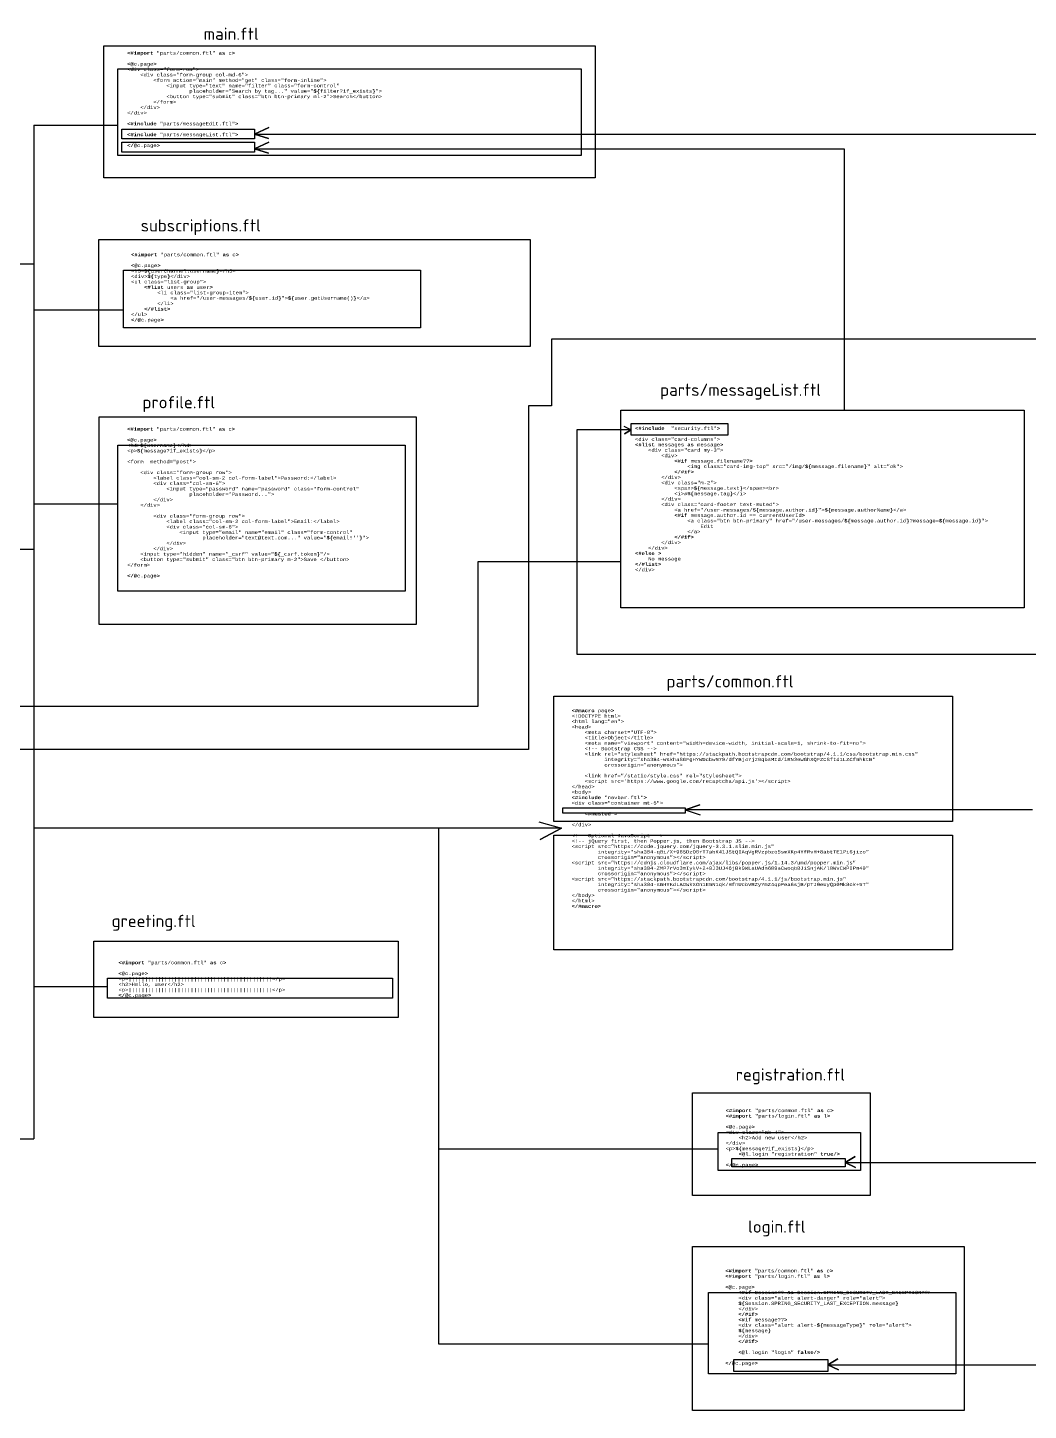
# Model space of a CAD drawing. Header units: millimetres. Extents: x 2803 to 4170, y 2153 to 2948.
# Drawn here: x 3096 to 3672, y 2153 to 2948 of the extents above; entities that cross this region are included whole.
import ezdxf

# ---------------------------------------------------------------- set-up
doc = ezdxf.new("R2010")
doc.units = ezdxf.units.MM
doc.styles.get("Standard").update_dxf_attribs({"font": 'arial.ttf'})

msp = doc.modelspace()

# ---------------------------------------------------------------- linework, layer by layer
at = {"color": 3, "lineweight": 30}
for p, q in [((3100.06, 2892.22), (3148.22, 2892.22)), ((3100.06, 2812.33), (2992.76, 2812.33)), ((3100.06, 2786.14), (3151.61, 2786.14)), ((3148.32, 2674.27), (3100.06, 2674.27)), ((3026.37, 2648.46), (3100.06, 2648.46))]:
    msp.add_line(p, q, dxfattribs=at)
at = {"color": 4, "lineweight": 30}
for points in [[(3140.19, 2937.95), (3422.72, 2937.95), (3422.72, 2862), (3140.19, 2862)], [(3137.41, 2826.52), (3385.43, 2826.52), (3385.43, 2765.02), (3137.41, 2765.02)], [(3137.47, 2724.64), (3319.83, 2724.64), (3319.83, 2605.08), (3137.47, 2605.08)], [(3134.54, 2422.91), (3309.43, 2422.91), (3309.43, 2379.11), (3134.54, 2379.11)], [(3478.83, 2247.43), (3635.09, 2247.43), (3635.09, 2153.17), (3478.83, 2153.17)]]:
    msp.add_lwpolyline(points, close=True, dxfattribs=at)
at = {"color": 3, "lineweight": 30}
for points in [[(3148.22, 2924.64), (3414.75, 2924.64), (3414.75, 2874.82), (3148.22, 2874.82)], [(3151.61, 2808.89), (3322.34, 2808.89), (3322.34, 2775.84), (3151.61, 2775.84)], [(3148.32, 2708.29), (3313.51, 2708.29), (3313.51, 2624.34), (3148.32, 2624.34)], [(3399.1, 2563.94), (3628.31, 2563.94), (3628.31, 2491.9), (3399.1, 2491.9)], [(3399.1, 2483.98), (3628.31, 2483.98), (3628.31, 2418.03), (3399.1, 2418.03)], [(3142.43, 2401.68), (3306.33, 2401.68), (3306.33, 2390.18), (3142.43, 2390.18)], [(3478.83, 2335.74), (3580.87, 2335.74), (3580.87, 2276.78), (3478.83, 2276.78)], [(3493.46, 2313.04), (3575.45, 2313.04), (3575.45, 2291.08), (3493.46, 2291.08)], [(3487.94, 2220.91), (3630.28, 2220.91), (3630.28, 2174.22), (3487.94, 2174.22)]]:
    msp.add_lwpolyline(points, close=True, dxfattribs=at)
for points in [[(3100.06, 2892.22), (3100.06, 2309.3)], [(3390.37, 2491.68), (3403.35, 2488.06), (3391.25, 2481.53), (3403.35, 2488.06), (3100.06, 2488.06)], [(3332.66, 2488.06), (3332.66, 2191.39), (3487.94, 2191.39)], [(3142.43, 2396.79), (3100.06, 2396.79)], [(3025.76, 2309.3), (3100.06, 2309.3)], [(3493.46, 2303.45), (3332.66, 2303.45)]]:
    msp.add_lwpolyline(points, dxfattribs=at)
at = {"color": 64, "lineweight": 30}
for points in [[(3150.6, 2890.07), (3226.91, 2890.07), (3226.91, 2884.46), (3150.6, 2884.46)], [(3150.6, 2882.47), (3226.91, 2882.47), (3226.91, 2876.85), (3150.6, 2876.85)], [(3437.55, 2728.37), (3669.46, 2728.37), (3669.46, 2614.71), (3437.55, 2614.71)]]:
    msp.add_lwpolyline(points, close=True, dxfattribs=at)
for points in [[(3226.91, 2887.08), (3235.07, 2890.89), (3226.91, 2887.08), (3234.98, 2884.55), (3226.91, 2887.08), (3742.42, 2887.08), (3742.42, 2821.87)], [(3226.91, 2878.68), (3235.07, 2882.48), (3226.91, 2878.68), (3234.98, 2876.14), (3226.91, 2878.68), (3565.98, 2878.68), (3565.98, 2728.37)], [(3715.88, 2769.17), (3397.68, 2769.17), (3397.68, 2730.94), (3384.53, 2730.94), (3384.53, 2533.18), (3013.37, 2533.18), (3013.37, 2370.19), (3007.12, 2383.64), (3013.37, 2370.19), (3021.2, 2383.44)], [(3437.55, 2641.15), (3355.25, 2641.15), (3355.25, 2557.99), (2979.88, 2557.99), (2979.88, 2370.19), (2972.86, 2384.82), (2979.88, 2370.19), (2986.74, 2384.35)]]:
    msp.add_lwpolyline(points, dxfattribs=at)
at = {"color": 2, "lineweight": 30}
msp.add_lwpolyline([(3443.51, 2720.65), (3499.06, 2720.65), (3499.06, 2714.07), (3443.51, 2714.07)], close=True, dxfattribs=at)
msp.add_lwpolyline([(3439.35, 2719.18), (3443.51, 2717.09), (3439.62, 2714.82), (3443.51, 2717.09), (3412.28, 2717.09), (3412.28, 2588.03), (3711.97, 2588.03)], dxfattribs=at)
at = {"color": 1, "lineweight": 30}
msp.add_lwpolyline([(3404.28, 2499.75), (3474.51, 2499.75), (3474.51, 2496.59), (3404.28, 2496.59)], close=True, dxfattribs=at)
msp.add_lwpolyline([(3674.38, 2498.61), (3474.51, 2498.61), (3483.07, 2501.46), (3474.51, 2498.61), (3483.25, 2495.71)], dxfattribs=at)
at = {"color": 6, "lineweight": 30}
for points in [[(3556.58, 2179.32), (3562.44, 2182.77), (3556.58, 2179.32), (3562.65, 2176.44), (3556.58, 2179.32), (3680.78, 2179.32), (3680.78, 2295.69), (3680.78, 2295.69), (3680.78, 2331.41), (3947.73, 2331.41)], [(3566.49, 2295.69), (3572.36, 2299.13), (3566.49, 2295.69), (3572.56, 2292.81), (3566.49, 2295.69), (3680.78, 2295.69), (3680.78, 2295.69)]]:
    msp.add_lwpolyline(points, dxfattribs=at)
for points in [[(3501.32, 2298.08), (3566.49, 2298.08), (3566.49, 2293.28), (3501.32, 2293.28)], [(3502.62, 2182.4), (3556.58, 2182.4), (3556.58, 2175.6), (3502.62, 2175.6)]]:
    msp.add_lwpolyline(points, close=True, dxfattribs=at)

# ---------------------------------------------------------------- texts
at = {"attachment_point": 1}
for s, width, insert, char_height in [('{\\fISOCPEUR|b0|i0|c0|p34;main.ftl}', 101.5882, (3197.65, 2948.35), 7), ('{\\fCourier New|b1|i0|c204|p49;\\H0.75x;\\C23;\\c3307724;<#import \\fCourier New|b0|i0|c204|p49;\\C75;\\c5867370;"parts/common.ftl" \\fCourier New|b1|i0|c204|p49;\\C23;\\c3307724;as \\fCourier New|b0|i0|c204|p49;\\C9;\\c13023145;c\\fCourier New|b1|i0|c204|p49;\\C23;\\c3307724;>^J^J<@\\fCourier New|b0|i0|c204|p49;\\C9;\\c13023145;c.page\\fCourier New|b1|i0|c204|p49;\\C23;\\c3307724;>^J\\fCourier New|b0|i0|c204|p49;\\C43;\\c6995944;<div \\C9;\\c12237498;class=\\C73;\\c6406821;"form-row"\\C43;\\c6995944;>^J    <div \\C9;\\c12237498;class=\\C73;\\c6406821;"form-group col-md-6"\\C43;\\c6995944;>^J        <form \\C9;\\c12237498;action=\\C73;\\c6406821;"main" \\C9;\\c12237498;method=\\C73;\\c6406821;"get" \\C9;\\c12237498;class=\\C73;\\c6406821;"form-inline"\\C43;\\c6995944;>^J            <input \\C9;\\c12237498;type=\\C73;\\c6406821;"text" \\C9;\\c12237498;name=\\C73;\\c6406821;"filter" \\C9;\\c12237498;class=\\C73;\\c6406821;"form-control"^J                   \\C9;\\c12237498;placeholder=\\C73;\\c6406821;"Search by tag..." \\C9;\\c12237498;value=\\C73;\\c6406821;"\\fCourier New|b1|i0|c204|p49;\\C23;\\c3307724;$\\{\\fCourier New|b0|i0|c204|p49;\\C9;\\c13023145;filter\\C153;\\c12293992;?\\C9;\\c13023145;if_exists\\fCourier New|b1|i0|c204|p49;\\C23;\\c3307724;\\}\\fCourier New|b0|i0|c204|p49;\\C73;\\c6406821;"\\C43;\\c6995944;>^J            <button \\C9;\\c12237498;type=\\C73;\\c6406821;"submit" \\C9;\\c12237498;class=\\C73;\\c6406821;"btn btn-primary ml-2"\\C43;\\c6995944;>\\C9;\\c13023145;Search\\C43;\\c6995944;</button>^J        </form>^J    </div>^J</div>^J^J\\fCourier New|b1|i0|c204|p49;\\C23;\\c3307724;<#include \\fCourier New|b0|i0|c204|p49;\\C75;\\c5867370;"parts/messageEdit.ftl"\\fCourier New|b1|i0|c204|p49;\\C23;\\c3307724;>\\fCourier New|b1|i0|c0|p49;\\P\\fCourier New|b1|i0|c204|p49;^J<#include \\fCourier New|b0|i0|c204|p49;\\C75;\\c5867370;"parts/messageList.ftl"\\fCourier New|b1|i0|c204|p49;\\C23;\\c3307724;>^J^J</@\\fCourier New|b0|i0|c204|p49;\\C9;\\c13023145;c.page\\fCourier New|b1|i0|c204|p49;\\C23;\\c3307724;>}', 201.7498, (3153.7, 2934.72), 2.5), ('{\\fISOCPEUR|b0|i0|c0|p34;subscriptions.ftl}', 101.5882, (3161.47, 2838.15), 7), ('{\\fCourier New|b1|i0|c204|p49;\\H0.75x;\\C23;\\c3307724;<#import \\fCourier New|b0|i0|c204|p49;\\C75;\\c5867370;"parts/common.ftl" \\fCourier New|b1|i0|c204|p49;\\C23;\\c3307724;as \\fCourier New|b0|i0|c204|p49;\\C9;\\c13023145;c\\fCourier New|b1|i0|c204|p49;\\C23;\\c3307724;>^J^J<@\\fCourier New|b0|i0|c204|p49;\\C9;\\c13023145;c.page\\fCourier New|b1|i0|c204|p49;\\C23;\\c3307724;>^J\\fCourier New|b0|i0|c204|p49;\\C43;\\c6995944;<h3>\\fCourier New|b1|i0|c204|p49;\\C23;\\c3307724;$\\{\\fCourier New|b0|i0|c204|p49;\\C9;\\c13023145;userChannel.username\\fCourier New|b1|i0|c204|p49;\\C23;\\c3307724;\\}\\fCourier New|b0|i0|c204|p49;\\C43;\\c6995944;</h3>^J<div>\\fCourier New|b1|i0|c204|p49;\\C23;\\c3307724;$\\{\\fCourier New|b0|i0|c204|p49;\\C9;\\c13023145;type\\fCourier New|b1|i0|c204|p49;\\C23;\\c3307724;\\}\\fCourier New|b0|i0|c204|p49;\\C43;\\c6995944;</div>^J<ul \\C9;\\c12237498;class=\\C73;\\c6406821;"list-group"\\C43;\\c6995944;>^J    \\fCourier New|b1|i0|c204|p49;\\C23;\\c3307724;<#list \\fCourier New|b0|i0|c204|p49;\\C9;\\c13023145;users \\fCourier New|b1|i0|c204|p49;\\C23;\\c3307724;as \\fCourier New|b0|i0|c204|p49;\\C9;\\c13023145;user\\fCourier New|b1|i0|c204|p49;\\C23;\\c3307724;>^J        \\fCourier New|b0|i0|c204|p49;\\C43;\\c6995944;<li \\C9;\\c12237498;class=\\C73;\\c6406821;"list-group-item"\\C43;\\c6995944;>^J            <a \\C9;\\c12237498;href=\\C73;\\c6406821;"/user-messages/\\fCourier New|b1|i0|c204|p49;\\C23;\\c3307724;$\\{\\fCourier New|b0|i0|c204|p49;\\C9;\\c13023145;user.id\\fCourier New|b1|i0|c204|p49;\\C23;\\c3307724;\\}\\fCourier New|b0|i0|c204|p49;\\C73;\\c6406821;"\\C43;\\c6995944;>\\fCourier New|b1|i0|c204|p49;\\C23;\\c3307724;$\\{\\fCourier New|b0|i0|c204|p49;\\C9;\\c13023145;user.getUsername()\\fCourier New|b1|i0|c204|p49;\\C23;\\c3307724;\\}\\fCourier New|b0|i0|c204|p49;\\C43;\\c6995944;</a>^J        </li>^J    \\fCourier New|b1|i0|c204|p49;\\C23;\\c3307724;</#list>^J\\fCourier New|b0|i0|c204|p49;\\C43;\\c6995944;</ul>^J\\fCourier New|b1|i0|c204|p49;\\C23;\\c3307724;</@\\fCourier New|b0|i0|c204|p49;\\C9;\\c13023145;c.page\\fCourier New|b1|i0|c204|p49;\\C23;\\c3307724;>}', 165.7388, (3155.93, 2818.79), 2.5), ('{\\fISOCPEUR|b0|i0|c0|p34;parts/messageList.ftl}', 101.5882, (3460.15, 2743.61), 7), ('{\\fISOCPEUR|b0|i0|c0|p34;profile.ftl}', 101.5882, (3162.42, 2736.46), 7), ('{\\fCourier New|b1|i0|c204|p49;\\H0.75x;\\C23;\\c3307724;<#import \\fCourier New|b0|i0|c204|p49;\\C75;\\c5867370;"parts/common.ftl" \\fCourier New|b1|i0|c204|p49;\\C23;\\c3307724;as \\fCourier New|b0|i0|c204|p49;\\C9;\\c13023145;c\\fCourier New|b1|i0|c204|p49;\\C23;\\c3307724;>^J^J<@\\fCourier New|b0|i0|c204|p49;\\C9;\\c13023145;c.page\\fCourier New|b1|i0|c204|p49;\\C23;\\c3307724;>^J\\fCourier New|b0|i0|c204|p49;\\C43;\\c6995944;<h4>\\fCourier New|b1|i0|c204|p49;\\C23;\\c3307724;$\\{\\fCourier New|b0|i0|c204|p49;\\C9;\\c13023145;username\\fCourier New|b1|i0|c204|p49;\\C23;\\c3307724;\\}\\fCourier New|b0|i0|c204|p49;\\C43;\\c6995944;</h4>^J<p>\\fCourier New|b1|i0|c204|p49;\\C23;\\c3307724;$\\{\\fCourier New|b0|i0|c204|p49;\\C9;\\c13023145;message\\C153;\\c12293992;?\\C9;\\c13023145;if_exists\\fCourier New|b1|i0|c204|p49;\\C23;\\c3307724;\\}\\fCourier New|b0|i0|c204|p49;\\C43;\\c6995944;</p>^J^J<form  \\C9;\\c12237498;method=\\C73;\\c6406821;"post"\\C43;\\c6995944;>^J^J    <div \\C9;\\c12237498;class=\\C73;\\c6406821;"form-group row"\\C43;\\c6995944;>^J        <label \\C9;\\c12237498;class=\\C73;\\c6406821;"col-sm-2 col-form-label"\\C43;\\c6995944;>\\C9;\\c13023145;Password:\\C43;\\c6995944;</label>^J        <div \\C9;\\c12237498;class=\\C73;\\c6406821;"col-sm-6"\\C43;\\c6995944;>^J            <input \\C9;\\c12237498;type=\\C73;\\c6406821;"password" \\C9;\\c12237498;name=\\C73;\\c6406821;"password" \\C9;\\c12237498;class=\\C73;\\c6406821;"form-control"^J                   \\C9;\\c12237498;placeholder=\\C73;\\c6406821;"Password..."\\C43;\\c6995944;>^J        </div>^J    </div>^J^J        <div \\C9;\\c12237498;class=\\C73;\\c6406821;"form-group row"\\C43;\\c6995944;>^J            <label \\C9;\\c12237498;class=\\C73;\\c6406821;"col-sm-2 col-form-label"\\C43;\\c6995944;>\\C9;\\c13023145;Email:\\C43;\\c6995944;</label>^J            <div \\C9;\\c12237498;class=\\C73;\\c6406821;"col-sm-6"\\C43;\\c6995944;>^J                <input \\C9;\\c12237498;type=\\C73;\\c6406821;"email" \\C9;\\c12237498;name=\\C73;\\c6406821;"email" \\C9;\\c12237498;class=\\C73;\\c6406821;"form-control"^J                       \\C9;\\c12237498;placeholder=\\C73;\\c6406821;"text@text.com..." \\C9;\\c12237498;value=\\C73;\\c6406821;"\\fCourier New|b1|i0|c204|p49;\\C23;\\c3307724;$\\{\\fCourier New|b0|i0|c204|p49;\\C9;\\c13023145;email\\C153;\\c12293992;!\\C75;\\c5867370;\'\'\\fCourier New|b1|i0|c204|p49;\\C23;\\c3307724;\\}\\fCourier New|b0|i0|c204|p49;\\C73;\\c6406821;"\\C43;\\c6995944;>^J            </div>^J        </div>^J    <input \\C9;\\c12237498;type=\\C73;\\c6406821;"hidden" \\C9;\\c12237498;name=\\C73;\\c6406821;"_csrf" \\C9;\\c12237498;value=\\C73;\\c6406821;"\\fCourier New|b1|i0|c204|p49;\\C23;\\c3307724;$\\{\\fCourier New|b0|i0|c204|p49;\\C9;\\c13023145;_csrf.token\\fCourier New|b1|i0|c204|p49;\\C23;\\c3307724;\\}\\fCourier New|b0|i0|c204|p49;\\C73;\\c6406821;"\\C43;\\c6995944;/>^J    <button \\C9;\\c12237498;type=\\C73;\\c6406821;"submit" \\C9;\\c12237498;class=\\C73;\\c6406821;"btn btn-primary m-2"\\C43;\\c6995944;>\\C9;\\c13023145;Save \\C43;\\c6995944;</button>^J</form>^J^J\\fCourier New|b1|i0|c204|p49;\\C23;\\c3307724;</@\\fCourier New|b0|i0|c204|p49;\\C9;\\c13023145;c.page\\fCourier New|b1|i0|c204|p49;\\C23;\\c3307724;>}', 158.164, (3153.7, 2718.49), 2.5), ('{\\fCourier New|b1|i0|c204|p49;\\H0.75x;\\C23;\\c3307724;<#include  \\fCourier New|b0|i0|c204|p49;\\C75;\\c5867370;"security.ftl"\\fCourier New|b1|i0|c204|p49;\\C23;\\c3307724;>^J^J\\fCourier New|b0|i0|c204|p49;\\C43;\\c6995944;<div \\C9;\\c12237498;class=\\C73;\\c6406821;"card-columns"\\C43;\\c6995944;>^J\\fCourier New|b1|i0|c204|p49;\\C23;\\c3307724;<#list \\fCourier New|b0|i0|c204|p49;\\C9;\\c13023145;messages \\fCourier New|b1|i0|c204|p49;\\C23;\\c3307724;as \\fCourier New|b0|i0|c204|p49;\\C9;\\c13023145;message\\fCourier New|b1|i0|c204|p49;\\C23;\\c3307724;>^J    \\fCourier New|b0|i0|c204|p49;\\C43;\\c6995944;<div \\C9;\\c12237498;class=\\C73;\\c6406821;"card my-3"\\C43;\\c6995944;>^J        <div>^J            \\fCourier New|b1|i0|c204|p49;\\C23;\\c3307724;<#if \\fCourier New|b0|i0|c204|p49;\\C9;\\c13023145;message.filename\\C153;\\c12293992;??\\fCourier New|b1|i0|c204|p49;\\C23;\\c3307724;>^J                \\fCourier New|b0|i0|c204|p49;\\C43;\\c6995944;<img \\C9;\\c12237498;class=\\C73;\\c6406821;"card-img-top" \\C9;\\c12237498;src=\\C73;\\c6406821;"/img/\\fCourier New|b1|i0|c204|p49;\\C23;\\c3307724;$\\{\\fCourier New|b0|i0|c204|p49;\\C9;\\c13023145;message.filename\\fCourier New|b1|i0|c204|p49;\\C23;\\c3307724;\\}\\fCourier New|b0|i0|c204|p49;\\C73;\\c6406821;" \\C9;\\c12237498;alt=\\C73;\\c6406821;"ok"\\C43;\\c6995944;>^J            \\fCourier New|b1|i0|c204|p49;\\C23;\\c3307724;</#if>^J        \\fCourier New|b0|i0|c204|p49;\\C43;\\c6995944;</div>^J        <div \\C9;\\c12237498;class=\\C73;\\c6406821;"m-2"\\C43;\\c6995944;>^J            <span>\\fCourier New|b1|i0|c204|p49;\\C23;\\c3307724;$\\{\\fCourier New|b0|i0|c204|p49;\\C9;\\c13023145;message.text\\fCourier New|b1|i0|c204|p49;\\C23;\\c3307724;\\}\\fCourier New|b0|i0|c204|p49;\\C43;\\c6995944;</span><br>^J            <i>\\C9;\\c13023145;#\\fCourier New|b1|i0|c204|p49;\\C23;\\c3307724;$\\{\\fCourier New|b0|i0|c204|p49;\\C9;\\c13023145;message.tag\\fCourier New|b1|i0|c204|p49;\\C23;\\c3307724;\\}\\fCourier New|b0|i0|c204|p49;\\C43;\\c6995944;</i>^J        </div>^J        <div \\C9;\\c12237498;class=\\C73;\\c6406821;"card-footer text-muted"\\C43;\\c6995944;>^J            <a \\C9;\\c12237498;href=\\C73;\\c6406821;"/user-messages/\\fCourier New|b1|i0|c204|p49;\\C23;\\c3307724;$\\{\\fCourier New|b0|i0|c204|p49;\\C9;\\c13023145;message.author.id\\fCourier New|b1|i0|c204|p49;\\C23;\\c3307724;\\}\\fCourier New|b0|i0|c204|p49;\\C73;\\c6406821;"\\C43;\\c6995944;>\\fCourier New|b1|i0|c204|p49;\\C23;\\c3307724;$\\{\\fCourier New|b0|i0|c204|p49;\\C9;\\c13023145;message.authorName\\fCourier New|b1|i0|c204|p49;\\C23;\\c3307724;\\}\\fCourier New|b0|i0|c204|p49;\\C43;\\c6995944;</a>^J            \\fCourier New|b1|i0|c204|p49;\\C23;\\c3307724;<#if \\fCourier New|b0|i0|c204|p49;\\C9;\\c13023145;message.author.id == currentUserId\\fCourier New|b1|i0|c204|p49;\\C23;\\c3307724;>^J                \\fCourier New|b0|i0|c204|p49;\\C43;\\c6995944;<a \\C9;\\c12237498;class=\\C73;\\c6406821;"btn btn-primary" \\C9;\\c12237498;href=\\C73;\\c6406821;"/user-messages/\\fCourier New|b1|i0|c204|p49;\\C23;\\c3307724;$\\{\\fCourier New|b0|i0|c204|p49;\\C9;\\c13023145;message.author.id\\fCourier New|b1|i0|c204|p49;\\C23;\\c3307724;\\}\\fCourier New|b0|i0|c204|p49;\\C73;\\c6406821;?message=\\fCourier New|b1|i0|c204|p49;\\C23;\\c3307724;$\\{\\fCourier New|b0|i0|c204|p49;\\C9;\\c13023145;message.id\\fCourier New|b1|i0|c204|p49;\\C23;\\c3307724;\\}\\fCourier New|b0|i0|c204|p49;\\C73;\\c6406821;"\\C43;\\c6995944;>^J                    \\C9;\\c13023145;Edit^J                \\C43;\\c6995944;</a>^J            \\fCourier New|b1|i0|c204|p49;\\C23;\\c3307724;</#if>^J        \\fCourier New|b0|i0|c204|p49;\\C43;\\c6995944;</div>^J    </div>^J\\fCourier New|b1|i0|c204|p49;\\C23;\\c3307724;<#else >^J    \\fCourier New|b0|i0|c204|p49;\\C9;\\c13023145;No message^J\\fCourier New|b1|i0|c204|p49;\\C23;\\c3307724;</#list>^J\\fCourier New|b0|i0|c204|p49;\\C43;\\c6995944;</div>}', 278.3223, (3445.76, 2718.86), 2.5), ('{\\fISOCPEUR|b0|i0|c0|p34;parts/common.ftl}', 101.5882, (3463.84, 2575.95), 7), ('{\\fCourier New|b1|i0|c204|p49;\\H0.75x;\\C23;\\c3307724;<#macro \\fCourier New|b0|i0|c204|p49;\\C9;\\c13023145;page\\fCourier New|b1|i0|c204|p49;\\C23;\\c3307724;>^J\\fCourier New|b0|i0|c204|p49;\\C43;\\c6995944;<!DOCTYPE \\C9;\\c12237498;html\\C43;\\c6995944;>^J<html \\C9;\\c12237498;lang=\\C73;\\c6406821;"en"\\C43;\\c6995944;>^J<head>^J    <meta \\C9;\\c12237498;charset=\\C73;\\c6406821;"UTF-8"\\C43;\\c6995944;>^J    <title>\\C9;\\c13023145;Object\\C43;\\c6995944;</title>^J    <meta \\C9;\\c12237498;name=\\C73;\\c6406821;"viewport" \\C9;\\c12237498;content=\\C73;\\c6406821;"width=device-width, initial-scale=1, shrink-to-fit=no"\\C43;\\c6995944;>^J    \\C8;<!-- Bootstrap CSS -->^J    \\C43;\\c6995944;<link \\C9;\\c12237498;rel=\\C73;\\c6406821;"stylesheet" \\C9;\\c12237498;href=\\C73;\\c6406821;"https://stackpath.bootstrapcdn.com/bootstrap/4.1.1/css/bootstrap.min.css"^J          \\C9;\\c12237498;integrity=\\C73;\\c6406821;"sha384-WskhaSGFgHYWDcbwN70/dfYBj47jz9qbsMId/iRN3ewGhXQFZCSftd1LZCfmhktB"^J          \\C9;\\c12237498;crossorigin=\\C73;\\c6406821;"anonymous"\\C43;\\c6995944;>^J^J    <link \\C9;\\c12237498;href=\\C73;\\c6406821;"/static/style.css" \\C9;\\c12237498;rel=\\C73;\\c6406821;"stylesheet"\\C43;\\c6995944;>^J    <script \\C9;\\c12237498;src=\\C73;\\c6406821;\'https://www.google.com/recaptcha/api.js\'\\C43;\\c6995944;></script>^J</head>^J<body>^J\\fCourier New|b1|i0|c204|p49;\\C23;\\c3307724;<#include \\fCourier New|b0|i0|c204|p49;\\C75;\\c5867370;"navbar.ftl"\\fCourier New|b1|i0|c204|p49;\\C23;\\c3307724;>^J\\fCourier New|b0|i0|c204|p49;\\C43;\\c6995944;<div \\C9;\\c12237498;class=\\C73;\\c6406821;"container mt-5"\\C43;\\c6995944;>\\fCourier New|b0|i0|c0|p49;\\P\\fCourier New|b0|i0|c204|p49;^J    \\fCourier New|b1|i0|c204|p49;\\C23;\\c3307724;<#nested >\\fCourier New|b1|i0|c0|p49;\\P\\fCourier New|b1|i0|c204|p49;^J\\fCourier New|b0|i0|c204|p49;\\C43;\\c6995944;</div>^J^J\\C8;<!-- Optional JavaScript -->^J<!-- jQuery first, then Popper.js, then Bootstrap JS -->^J\\C43;\\c6995944;<script \\C9;\\c12237498;src=\\C73;\\c6406821;"https://code.jquery.com/jquery-3.3.1.slim.min.js"^J        \\C9;\\c12237498;integrity=\\C73;\\c6406821;"sha384-q8i/X+965DzO0rT7abK41JStQIAqVgRVzpbzo5smXKp4YfRvH+8abtTE1Pi6jizo"^J        \\C9;\\c12237498;crossorigin=\\C73;\\c6406821;"anonymous"\\C43;\\c6995944;></script>^J<script \\C9;\\c12237498;src=\\C73;\\c6406821;"https://cdnjs.cloudflare.com/ajax/libs/popper.js/1.14.3/umd/popper.min.js"^J        \\C9;\\c12237498;integrity=\\C73;\\c6406821;"sha384-ZMP7rVo3mIykV+2+9J3UJ46jBk0WLaUAdn689aCwoqbBJiSnjAK/l8WvCWPIPm49"^J        \\C9;\\c12237498;crossorigin=\\C73;\\c6406821;"anonymous"\\C43;\\c6995944;></script>^J<script \\C9;\\c12237498;src=\\C73;\\c6406821;"https://stackpath.bootstrapcdn.com/bootstrap/4.1.1/js/bootstrap.min.js"^J        \\C9;\\c12237498;integrity=\\C73;\\c6406821;"sha384-smHYKdLADwkXOn1EmN1qk/HfnUcbVRZyYmZ4qpPea6sjB/pTJ0euyQp0Mk8ck+5T"^J        \\C9;\\c12237498;crossorigin=\\C73;\\c6406821;"anonymous"\\C43;\\c6995944;></script>^J</body>^J</html>^J\\fCourier New|b1|i0|c204|p49;\\C23;\\c3307724;</#macro>}', 266.3189, (3409.29, 2556.57), 2.5), ('{\\fISOCPEUR|b0|i0|c0|p34;greeting.ftl}', 101.5882, (3144.69, 2438.14), 7), ('{\\fCourier New|b1|i0|c204|p49;\\H0.75x;\\C23;\\c3307724;<#import \\fCourier New|b0|i0|c204|p49;\\C75;\\c5867370;"parts/common.ftl" \\fCourier New|b1|i0|c204|p49;\\C23;\\c3307724;as \\fCourier New|b0|i0|c204|p49;\\C9;\\c13023145;c\\fCourier New|b1|i0|c204|p49;\\C23;\\c3307724;>^J^J<@\\fCourier New|b0|i0|c204|p49;\\C9;\\c13023145;c.page\\fCourier New|b1|i0|c204|p49;\\C23;\\c3307724;>\\fCourier New|b1|i0|c0|p49;\\P\\fCourier New|b0|i0|c204|p49;\\H0.99997x;\\C43;\\c6995944;<p>\\C9;\\c13023145;||||||||||||||||||||||||||||||||||||||||||||\\C43;\\c6995944;</p>^J<h2>\\C9;\\c13023145;Hello, user\\C43;\\c6995944;</h2>^J<p>\\C9;\\c13023145;||||||||||||||||||||||||||||||||||||||||||||\\C43;\\c6995944;</p>^J\\fCourier New|b1|i0|c204|p49;\\C23;\\c3307724;</@\\fCourier New|b0|i0|c204|p49;\\C9;\\c13023145;c.page\\fCourier New|b1|i0|c204|p49;\\C23;\\c3307724;>}', 101.5882, (3148.7, 2411.6), 2.5), ('{\\fISOCPEUR|b0|i0|c0|p34;registration.ftl}', 101.5882, (3503.63, 2349.81), 7), ('{\\fCourier New|b1|i0|c204|p49;\\H0.75x;\\C23;\\c3307724;<#import \\fCourier New|b0|i0|c204|p49;\\C75;\\c5867370;"parts/common.ftl" \\fCourier New|b1|i0|c204|p49;\\C23;\\c3307724;as \\fCourier New|b0|i0|c204|p49;\\C9;\\c13023145;c\\fCourier New|b1|i0|c204|p49;\\C23;\\c3307724;>^J<#import \\fCourier New|b0|i0|c204|p49;\\C75;\\c5867370;"parts/login.ftl" \\fCourier New|b1|i0|c204|p49;\\C23;\\c3307724;as \\fCourier New|b0|i0|c204|p49;\\C9;\\c13023145;l\\fCourier New|b1|i0|c204|p49;\\C23;\\c3307724;>^J^J<@\\fCourier New|b0|i0|c204|p49;\\C9;\\c13023145;c.page\\fCourier New|b1|i0|c204|p49;\\C23;\\c3307724;>^J\\fCourier New|b0|i0|c204|p49;\\C43;\\c6995944;<div \\C9;\\c12237498;class=\\C73;\\c6406821;"mb-4"\\C43;\\c6995944;>^J    <h2>\\C9;\\c13023145;Add new user\\C43;\\c6995944;</h2>^J</div>^J<p>\\fCourier New|b1|i0|c204|p49;\\C23;\\c3307724;$\\{\\fCourier New|b0|i0|c204|p49;\\C9;\\c13023145;message\\C153;\\c12293992;?\\C9;\\c13023145;if_exists\\fCourier New|b1|i0|c204|p49;\\C23;\\c3307724;\\}\\fCourier New|b0|i0|c204|p49;\\C43;\\c6995944;</p>^J    \\fCourier New|b1|i0|c204|p49;\\C23;\\c3307724;<@\\fCourier New|b0|i0|c204|p49;\\C9;\\c13023145;l.login \\C75;\\c5867370;"registration" \\fCourier New|b1|i0|c204|p49;\\C23;\\c3307724;true/>\\fCourier New|b1|i0|c0|p49;\\P\\fCourier New|b1|i0|c204|p49;^J</@\\fCourier New|b0|i0|c204|p49;\\C9;\\c13023145;c.page\\fCourier New|b1|i0|c204|p49;\\C23;\\c3307724;>}', 164.6309, (3497.84, 2326.55), 2.5), ('{\\fISOCPEUR|b0|i0|c0|p34;login.ftl}', 101.5882, (3510.72, 2262.35), 7), ('{\\fCourier New|b1|i0|c204|p49;\\H0.75x;\\C23;\\c3307724;<#import \\fCourier New|b0|i0|c204|p49;\\C75;\\c5867370;"parts/common.ftl" \\fCourier New|b1|i0|c204|p49;\\C23;\\c3307724;as \\fCourier New|b0|i0|c204|p49;\\C9;\\c13023145;c\\fCourier New|b1|i0|c204|p49;\\C23;\\c3307724;>^J<#import \\fCourier New|b0|i0|c204|p49;\\C75;\\c5867370;"parts/login.ftl" \\fCourier New|b1|i0|c204|p49;\\C23;\\c3307724;as \\fCourier New|b0|i0|c204|p49;\\C9;\\c13023145;l\\fCourier New|b1|i0|c204|p49;\\C23;\\c3307724;>^J^J<@\\fCourier New|b0|i0|c204|p49;\\C9;\\c13023145;c.page\\fCourier New|b1|i0|c204|p49;\\C23;\\c3307724;>^J    <#if \\fCourier New|b0|i0|c204|p49;\\C9;\\c13023145;Session\\C153;\\c12293992;?? \\C9;\\c13023145;&& Session.SPRING_SECURITY_LAST_EXCEPTION\\C153;\\c12293992;??\\fCourier New|b1|i0|c204|p49;\\C23;\\c3307724;>^J    \\fCourier New|b0|i0|c204|p49;\\C43;\\c6995944;<div \\C9;\\c12237498;class=\\C73;\\c6406821;"alert alert-danger" \\C9;\\c12237498;role=\\C73;\\c6406821;"alert"\\C43;\\c6995944;>^J    \\fCourier New|b1|i0|c204|p49;\\C23;\\c3307724;$\\{\\fCourier New|b0|i0|c204|p49;\\C9;\\c13023145;Session.SPRING_SECURITY_LAST_EXCEPTION.message\\fCourier New|b1|i0|c204|p49;\\C23;\\c3307724;\\}^J    \\fCourier New|b0|i0|c204|p49;\\C43;\\c6995944;</div>^J    \\fCourier New|b1|i0|c204|p49;\\C23;\\c3307724;</#if>^J    <#if \\fCourier New|b0|i0|c204|p49;\\C9;\\c13023145;message\\C153;\\c12293992;??\\fCourier New|b1|i0|c204|p49;\\C23;\\c3307724;>^J    \\fCourier New|b0|i0|c204|p49;\\C43;\\c6995944;<div \\C9;\\c12237498;class=\\C73;\\c6406821;"alert alert-\\fCourier New|b1|i0|c204|p49;\\C23;\\c3307724;$\\{\\fCourier New|b0|i0|c204|p49;\\C9;\\c13023145;messageType\\fCourier New|b1|i0|c204|p49;\\C23;\\c3307724;\\}\\fCourier New|b0|i0|c204|p49;\\C73;\\c6406821;" \\C9;\\c12237498;role=\\C73;\\c6406821;"alert"\\C43;\\c6995944;>^J    \\fCourier New|b1|i0|c204|p49;\\C23;\\c3307724;$\\{\\fCourier New|b0|i0|c204|p49;\\C9;\\c13023145;message\\fCourier New|b1|i0|c204|p49;\\C23;\\c3307724;\\}^J    \\fCourier New|b0|i0|c204|p49;\\C43;\\c6995944;</div>^J    \\fCourier New|b1|i0|c204|p49;\\C23;\\c3307724;</#if>^J^J    <@\\fCourier New|b0|i0|c204|p49;\\C9;\\c13023145;l.login \\C75;\\c5867370;"login" \\fCourier New|b1|i0|c204|p49;\\C23;\\c3307724;false/>^J^J</@\\fCourier New|b0|i0|c204|p49;\\C9;\\c13023145;c.page\\fCourier New|b1|i0|c204|p49;\\C23;\\c3307724;>}', 191.6421, (3497.66, 2234.38), 2.5)]:
    msp.add_mtext_dynamic_manual_height_columns(s, width=width, gutter_width=12.5, heights=[0], dxfattribs=dict(at, insert=insert, char_height=char_height))

doc.saveas('drawing.dxf')
